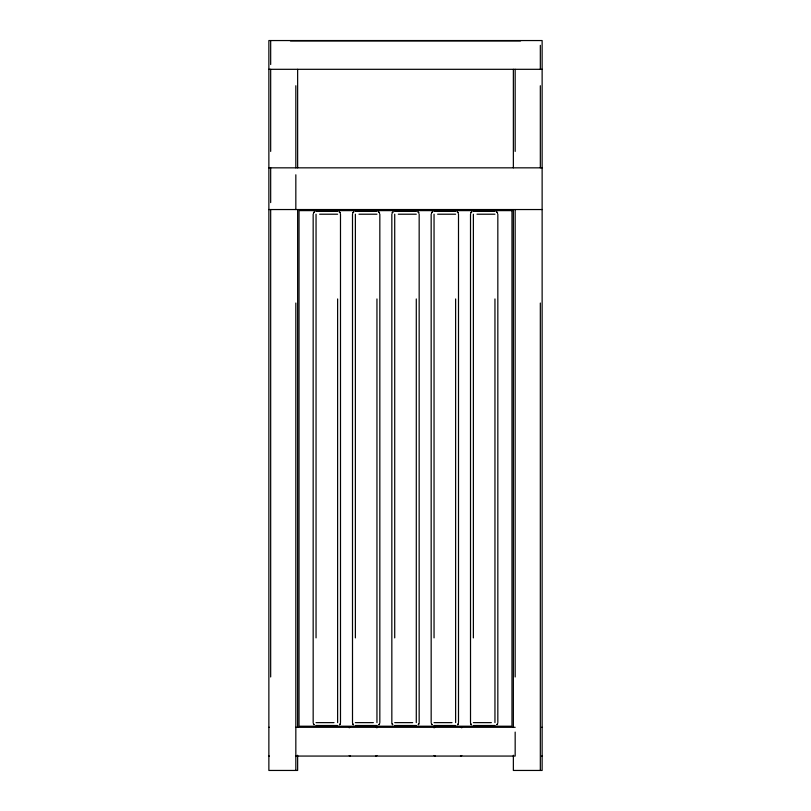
<?xml version="1.0" encoding="UTF-8"?>
<svg xmlns="http://www.w3.org/2000/svg" width="811" height="811" viewBox="0 0 811 811"><rect width="100%" height="100%" fill="white"/><g stroke="black" fill="none" stroke-linecap="round" stroke-linejoin="round"><path stroke-width="1.22" d="M313.381 213.111L314.607 211.722M352.724 213.111L353.941 211.722M392.058 213.111L393.274 211.722M431.391 213.111L432.608 211.722M470.725 213.111L471.941 211.722M313.553 212.776L314.009 212.178M352.886 212.776L353.343 212.178M392.22 212.776L392.676 212.178M431.553 212.776L432.02 212.178M470.897 212.776L471.353 212.178M290.439 40.905L520.561 40.905M268.867 69.31L542.133 69.31M268.867 167.836L542.133 167.836M268.867 209.542L542.133 209.542M316.047 211.336L337.619 211.336M355.38 211.336L376.953 211.336M394.714 211.336L416.286 211.336M434.047 211.336L455.62 211.336M473.381 211.336L494.953 211.336M319.635 214.216L337.619 214.216M358.969 214.216L376.953 214.216M398.313 214.216L416.286 214.216M437.646 214.216L455.62 214.216M476.98 214.216L494.953 214.216M316.047 722.631L334.02 722.631M355.38 722.631L373.354 722.631M394.714 722.631L412.687 722.631M434.047 722.631L452.031 722.631M473.381 722.631L491.365 722.631M316.047 725.51L337.619 725.51M355.38 725.51L376.953 725.51M394.714 725.51L416.286 725.51M434.047 725.51L455.62 725.51M473.381 725.51L494.953 725.51M268.867 727.305L269.394 727.305M295.833 727.305L515.167 727.305M541.606 727.305L542.133 727.305M268.867 756.065L269.394 756.065M295.833 756.065L515.167 756.065L515.167 732.1M541.606 756.065L542.133 756.065M496.393 211.722L497.447 212.776M457.059 211.722L458.114 212.776M417.726 211.722L418.78 212.776M378.392 211.722L379.447 212.776M339.059 211.722L340.103 212.776M496.991 212.178L497.619 213.111M457.657 212.178L458.276 213.111M418.324 212.178L418.942 213.111M378.98 212.178L379.609 213.111M339.647 212.178L340.275 213.111M540.329 45.345L540.329 69.31M540.329 85.733L540.329 167.836M540.329 303.03L540.329 770.45M515.167 69.31L515.167 151.414M515.167 209.542L515.167 676.962M513.363 69.31L513.363 167.836M513.363 209.542L513.363 727.497M513.363 755.254L513.363 770.45L542.133 770.45L542.133 40.55L268.867 40.55L268.867 770.45L297.637 770.45L297.637 755.254M497.832 214.216L497.832 722.631M494.953 298.955L494.953 722.631M473.381 214.216L473.381 637.892M470.512 214.216L470.512 722.631M458.499 214.216L458.499 722.631M455.62 298.955L455.62 722.631M434.047 214.216L434.047 637.892M431.168 214.216L431.168 722.631M419.165 214.216L419.165 722.631M416.286 298.955L416.286 722.631M394.714 214.216L394.714 637.892M391.835 214.216L391.835 722.631M379.832 214.216L379.832 722.631M376.953 298.955L376.953 722.631M355.38 214.216L355.38 637.892M352.501 214.216L352.501 722.631M340.488 214.216L340.488 722.631M337.619 298.955L337.619 722.631M316.047 214.216L316.047 637.892M313.168 214.216L313.168 722.631M297.637 69.31L297.637 167.836M297.637 209.542L297.637 727.497M295.833 85.733L295.833 167.836M295.833 174.781L295.833 209.542M295.833 303.03L295.833 770.45M270.671 40.55L270.671 64.525M270.671 69.31L270.671 151.414M270.671 167.836L270.671 202.588M270.671 209.542L270.671 676.962M375.655 727.305A1.794 1.794 0 0 1 376.922 727.832M349.217 727.832A1.794 1.794 0 0 1 350.484 727.305M350.484 756.065A1.794 1.794 0 0 1 349.217 755.538M376.922 755.538A1.794 1.794 0 0 1 375.655 756.065M460.506 727.305A1.794 1.794 0 0 1 461.783 727.832M434.067 727.832A1.794 1.794 0 0 1 435.345 727.305M435.345 756.065A1.794 1.794 0 0 1 434.067 755.538M461.783 755.538A1.794 1.794 0 0 1 460.506 756.065M340.275 723.726L339.647 724.659L340.275 723.726M379.609 723.726L378.98 724.659L379.609 723.726M418.942 723.726L418.324 724.659L418.942 723.726M458.276 723.726L457.657 724.659L458.276 723.726M497.619 723.726L496.991 724.659L497.619 723.726M511.974 210.617L299.026 210.617L299.026 726.22L511.974 726.22L511.974 210.617M471.353 724.659L470.725 723.726L471.353 724.659M432.02 724.659L431.391 723.726L432.02 724.659M392.676 724.659L392.058 723.726L392.676 724.659M353.343 724.659L352.724 723.726L353.343 724.659M314.009 724.659L313.381 723.726L314.009 724.659"/></g></svg>
